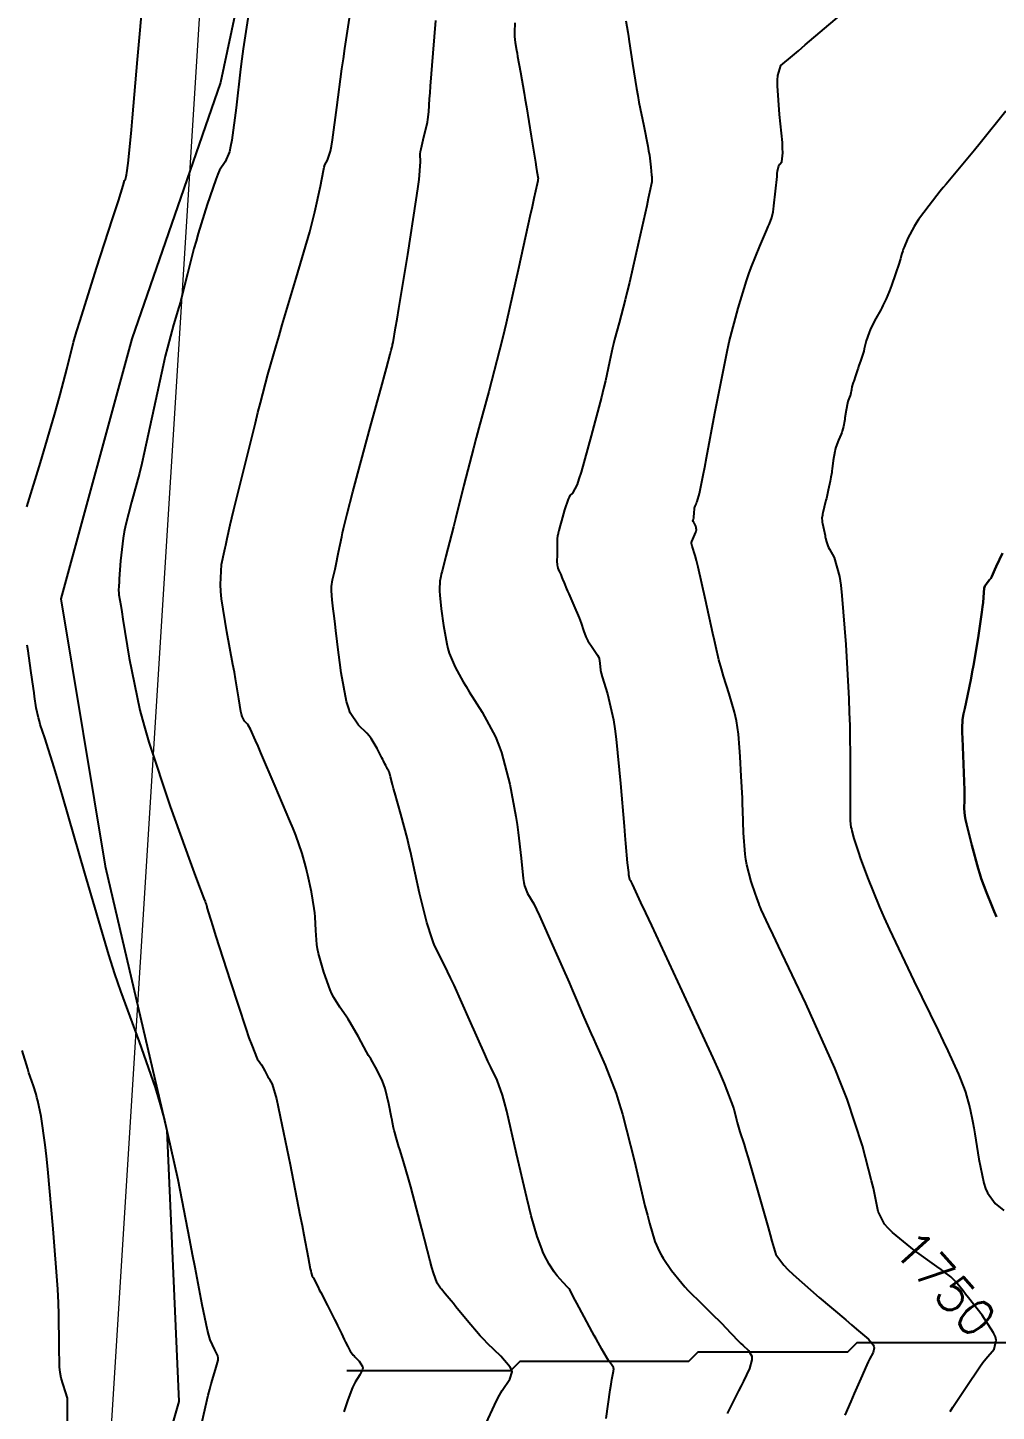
# Model space of a CAD drawing. Header units: metres. Extents: x 68 to 838477, y 94 to 1191015.
# Drawn here: x 837721.4 to 837824.9, y 1189446 to 1189594 of the extents above; entities that cross this region are included whole.
import ezdxf

# ---------------------------------------------------------------- set-up
doc = ezdxf.new("R2010")
doc.units = ezdxf.units.M
doc.header["$LTSCALE"] = 0.3
doc.layers.add('COTAS 10', color=1, linetype='Continuous')
doc.layers.add('LINEA_DE_CEROS', color=61, linetype='Continuous')
doc.layers.add('DRENAJE', color=5, linetype='Continuous', lineweight=25)
doc.layers.add('Linea_Tendencia', color=51, linetype='Continuous', lineweight=20)
doc.styles.get("Standard").update_dxf_attribs({"font": 'simplex.shx'})

msp = doc.modelspace()

# ---------------------------------------------------------------- linework, layer by layer
at = {"layer": 'COTAS 10'}
for points, elevation in [([(837721.32, 1189542.75), (837722.77, 1189547.47), (837724.29, 1189552.56), (837724.61, 1189553.71), (837724.9, 1189554.73), (837725.58, 1189557.47), (837726.32, 1189560.33), (837726.64, 1189561.43), (837727.01, 1189562.67), (837728.78, 1189568.25), (837730.49, 1189573.53), (837730.83, 1189574.58), (837731.1, 1189575.46), (837731.61, 1189577.1), (837731.71, 1189577.49), (837731.74, 1189577.57), (837731.76, 1189577.64), (837731.85, 1189577.77), (837731.94, 1189578.06), (837731.97, 1189578.23), (837732, 1189578.43), (837732.14, 1189579.47), (837732.39, 1189581.94), (837732.49, 1189583.05), (837732.61, 1189584.34), (837733.16, 1189590.55), (837733.8, 1189597.7)], 1690), ([(837745.01, 1189595.42), (837744.45, 1189591.7), (837744.31, 1189590.62), (837744.16, 1189589.53), (837743.69, 1189585.41), (837743.23, 1189581.94), (837743.1, 1189581.25), (837742.98, 1189580.68), (837742.51, 1189579.61), (837741.92, 1189578.74), (837741.72, 1189578.29), (837741.51, 1189577.75), (837740.58, 1189575.07), (837739.64, 1189571.95), (837739.4, 1189571.13), (837739.18, 1189570.34), (837738.49, 1189567.65), (837737.9, 1189565.27), (837737.74, 1189564.66), (837737.58, 1189564.09), (837737.01, 1189562.2), (837736.34, 1189559.78), (837736.12, 1189558.86), (837735.89, 1189557.84), (837734.9, 1189553.24), (837733.87, 1189548.49), (837733.61, 1189547.36), (837733.36, 1189546.32), (837732.52, 1189543.24), (837731.86, 1189540.74), (837731.72, 1189540.05), (837731.6, 1189539.37), (837731.33, 1189536.96), (837731.2, 1189535.03), (837731.18, 1189534.65), (837731.16, 1189534.33), (837731.13, 1189533.76), (837731.14, 1189533.62), (837731.14, 1189533.57), (837731.15, 1189533.53), (837731.17, 1189533.34), (837731.35, 1189532.18), (837731.46, 1189531.52), (837731.58, 1189530.71), (837732.24, 1189526.54), (837733.41, 1189521), (837733.86, 1189519.31), (837734.36, 1189517.56), (837736.64, 1189510.7), (837738.79, 1189504.76), (837739.22, 1189503.59), (837739.57, 1189502.63), (837740.23, 1189500.87), (837740.38, 1189500.52), (837740.43, 1189500.39), (837740.48, 1189500.25), (837740.5, 1189500.19), (837740.51, 1189500.15), (837740.53, 1189500.07), (837740.54, 1189499.99), (837740.54, 1189499.97), (837740.55, 1189499.95), (837740.55, 1189499.89), (837740.94, 1189498.63), (837741.18, 1189497.86), (837741.48, 1189496.91), (837743.08, 1189491.96), (837744.73, 1189486.95), (837745.06, 1189485.97), (837745.35, 1189485.16), (837745.94, 1189483.72), (837746.22, 1189483.33), (837746.3, 1189483.2), (837746.39, 1189483.06), (837746.74, 1189482.44), (837747.09, 1189481.8), (837747.18, 1189481.64), (837747.27, 1189481.49), (837747.55, 1189481.01), (837747.99, 1189479.43), (837748.19, 1189478.59), (837748.41, 1189477.56), (837749.46, 1189472.41), (837750.51, 1189467.04), (837750.73, 1189465.9), (837750.92, 1189464.89), (837751.38, 1189462.47), (837751.61, 1189461.27), (837751.66, 1189461.03), (837751.7, 1189460.84), (837751.82, 1189460.49), (837751.91, 1189460.34), (837751.95, 1189460.29), (837751.98, 1189460.22), (837752.14, 1189459.91), (837752.44, 1189459.29), (837752.57, 1189459.03), (837752.73, 1189458.73), (837753.45, 1189457.32), (837754.19, 1189455.85), (837754.36, 1189455.51), (837754.52, 1189455.2), (837754.94, 1189454.33), (837755.24, 1189453.71), (837755.31, 1189453.56), (837755.38, 1189453.41), (837755.61, 1189452.96), (837755.79, 1189452.61), (837755.84, 1189452.53), (837755.88, 1189452.46), (837756.01, 1189452.27), (837756.2, 1189452.04), (837756.29, 1189451.95), (837756.38, 1189451.85), (837756.84, 1189451.39), (837757.19, 1189450.83), (837757.21, 1189450.67), (837757.2, 1189450.51), (837756.9, 1189449.91), (837756.4, 1189449.13), (837756.26, 1189448.86), (837756.12, 1189448.56), (837755.63, 1189447.26), (837755.2, 1189445.97)], 1700), ([(837770.18, 1189444.3), (837771.52, 1189447.14), (837771.83, 1189447.74), (837772.11, 1189448.26), (837772.93, 1189449.45), (837773.18, 1189450.23), (837773.1, 1189450.49), (837772.97, 1189450.76), (837771.96, 1189451.92), (837770.56, 1189453.28), (837770.17, 1189453.69), (837769.78, 1189454.11), (837768.39, 1189455.74), (837767.18, 1189457.21), (837766.91, 1189457.54), (837766.67, 1189457.83), (837766.04, 1189458.58), (837765.63, 1189459.07), (837765.53, 1189459.19), (837765.44, 1189459.31), (837765.17, 1189459.71), (837764.78, 1189460.83), (837764.61, 1189461.4), (837764.42, 1189462.09), (837763.52, 1189465.55), (837762.58, 1189469.21), (837762.36, 1189470.03), (837762.16, 1189470.77), (837761.58, 1189472.75), (837761.18, 1189474.01), (837761.09, 1189474.3), (837761.01, 1189474.56), (837760.79, 1189475.31), (837760.65, 1189475.82), (837760.62, 1189475.94), (837760.59, 1189476.04), (837760.52, 1189476.35), (837760.41, 1189476.9), (837760.36, 1189477.15), (837760.3, 1189477.45), (837760.01, 1189478.91), (837759.61, 1189480.53), (837759.48, 1189480.93), (837759.34, 1189481.31), (837758.76, 1189482.51), (837758.07, 1189483.7), (837757.85, 1189484.07), (837757.63, 1189484.47), (837756.76, 1189486.06), (837755.89, 1189487.6), (837755.67, 1189487.96), (837755.46, 1189488.29), (837754.76, 1189489.23), (837754.12, 1189490.27), (837753.93, 1189490.65), (837753.75, 1189491.08), (837753.06, 1189492.97), (837752.5, 1189494.98), (837752.4, 1189495.48), (837752.31, 1189495.95), (837752.19, 1189497.45), (837752.13, 1189498.9), (837752.09, 1189499.33), (837752.03, 1189499.79), (837751.73, 1189501.56), (837751.34, 1189503.34), (837751.23, 1189503.79), (837751.13, 1189504.23), (837750.74, 1189505.68), (837750.06, 1189507.61), (837749.77, 1189508.34), (837749.44, 1189509.17), (837747.87, 1189512.88), (837746.34, 1189516.43), (837746.03, 1189517.14), (837745.76, 1189517.74), (837745.21, 1189518.96), (837744.97, 1189519.38), (837744.9, 1189519.48), (837744.83, 1189519.57), (837744.57, 1189519.83), (837744.32, 1189520.33), (837744.25, 1189520.57), (837744.18, 1189520.85), (837743.96, 1189522.22), (837743.63, 1189524.33), (837743.5, 1189525.07), (837743.35, 1189525.88), (837742.68, 1189529.38), (837742.12, 1189532.88), (837742.04, 1189533.69), (837742, 1189534.44), (837742.13, 1189536.56), (837742.44, 1189538.02), (837742.51, 1189538.34), (837742.57, 1189538.62), (837742.72, 1189539.36), (837743.06, 1189540.82), (837743.24, 1189541.56), (837743.45, 1189542.45), (837744.54, 1189546.88), (837745.74, 1189551.7), (837746.02, 1189552.83), (837746.29, 1189553.87), (837747.09, 1189556.88), (837747.96, 1189559.95), (837748.27, 1189561.02), (837748.62, 1189562.19), (837750.12, 1189567.2), (837751.55, 1189572.14), (837751.85, 1189573.26), (837752.11, 1189574.27), (837752.7, 1189577.03), (837753.01, 1189578.71), (837753.09, 1189579.04), (837753.17, 1189579.31), (837753.44, 1189579.81), (837753.76, 1189580.75), (837753.87, 1189581.3), (837753.98, 1189581.97), (837754.46, 1189585.42), (837755, 1189589.55), (837755.15, 1189590.65), (837755.31, 1189591.73), (837755.87, 1189595.44)], 1710), ([(837783.22, 1189445.24), (837783.66, 1189448.31), (837783.75, 1189448.91), (837783.83, 1189449.41), (837784.01, 1189450.33), (837784.04, 1189450.57), (837784.03, 1189450.65), (837784, 1189450.72), (837783.8, 1189451.02), (837783.48, 1189451.47), (837783.37, 1189451.64), (837783.26, 1189451.82), (837782.77, 1189452.66), (837782.16, 1189453.78), (837781.96, 1189454.14), (837781.75, 1189454.53), (837780.87, 1189456.13), (837780.08, 1189457.59), (837779.92, 1189457.89), (837779.79, 1189458.14), (837779.54, 1189458.68), (837779.35, 1189459), (837779.26, 1189459.12), (837779.15, 1189459.25), (837778.62, 1189459.81), (837778, 1189460.5), (837777.84, 1189460.7), (837777.68, 1189460.92), (837777.14, 1189461.76), (837776.62, 1189462.76), (837776.48, 1189463.07), (837776.34, 1189463.4), (837775.85, 1189464.71), (837775.22, 1189466.92), (837774.99, 1189467.82), (837774.74, 1189468.84), (837773.66, 1189473.56), (837772.6, 1189478.13), (837772.36, 1189479.06), (837772.15, 1189479.84), (837771.6, 1189481.44), (837770.9, 1189482.82), (837770.6, 1189483.47), (837770.26, 1189484.22), (837768.63, 1189487.88), (837766.97, 1189491.58), (837766.61, 1189492.37), (837766.29, 1189493.05), (837765.48, 1189494.64), (837764.93, 1189495.75), (837764.78, 1189496.13), (837764.63, 1189496.54), (837764.08, 1189498.28), (837763.55, 1189500.27), (837763.41, 1189500.84), (837763.28, 1189501.42), (837762.82, 1189503.57), (837762.32, 1189505.88), (837762.16, 1189506.55), (837761.99, 1189507.25), (837761.28, 1189509.89), (837760.64, 1189512.17), (837760.51, 1189512.63), (837760.41, 1189513.03), (837760.19, 1189513.86), (837760.11, 1189514.18), (837760.09, 1189514.26), (837760.06, 1189514.33), (837759.96, 1189514.53), (837759.86, 1189514.69), (837759.84, 1189514.73), (837759.82, 1189514.78), (837759.74, 1189514.92), (837759.68, 1189515.06), (837759.67, 1189515.09), (837759.59, 1189515.24), (837759.43, 1189515.56), (837759.35, 1189515.72), (837759.25, 1189515.91), (837758.76, 1189516.88), (837758.1, 1189517.98), (837757.89, 1189518.25), (837757.66, 1189518.52), (837756.76, 1189519.38), (837755.89, 1189520.72), (837755.68, 1189521.28), (837755.49, 1189521.93), (837754.92, 1189524.97), (837754.53, 1189528), (837754.45, 1189528.64), (837754.38, 1189529.2), (837754.22, 1189530.51), (837754.13, 1189531.32), (837754.1, 1189531.57), (837754.07, 1189531.82), (837753.94, 1189532.8), (837753.87, 1189533.76), (837753.87, 1189534), (837753.88, 1189534.23), (837753.99, 1189534.94), (837754.19, 1189535.77), (837754.26, 1189536.07), (837754.33, 1189536.41), (837754.63, 1189537.87), (837754.97, 1189539.52), (837755.07, 1189539.96), (837755.17, 1189540.41), (837755.54, 1189541.98), (837756.16, 1189544.34), (837756.41, 1189545.28), (837756.69, 1189546.34), (837758.02, 1189551.21), (837759.29, 1189555.86), (837759.54, 1189556.79), (837759.75, 1189557.57), (837760.15, 1189559.06), (837760.26, 1189559.47), (837760.28, 1189559.56), (837760.3, 1189559.64), (837760.35, 1189559.84), (837760.39, 1189559.99), (837760.4, 1189560.03), (837760.41, 1189560.09), (837760.46, 1189560.3), (837760.73, 1189561.89), (837760.89, 1189562.8), (837761.07, 1189563.93), (837762.02, 1189569.7), (837762.94, 1189575.56), (837763.11, 1189576.74), (837763.24, 1189577.72), (837763.38, 1189579.63), (837763.37, 1189580.44), (837763.4, 1189580.71), (837763.45, 1189581.01), (837763.74, 1189582.28), (837764.06, 1189583.55), (837764.12, 1189583.86), (837764.17, 1189584.14), (837764.27, 1189584.98), (837764.36, 1189586.37), (837764.41, 1189587), (837764.46, 1189587.73), (837764.75, 1189591.25), (837765.04, 1189594.72)], 1720), ([(837773.48, 1189594.49), (837773.43, 1189593.48), (837773.42, 1189593.25), (837773.43, 1189593.02), (837773.49, 1189592.37), (837773.65, 1189591.55), (837773.71, 1189591.23), (837773.77, 1189590.87), (837774.07, 1189589.21), (837774.45, 1189586.98), (837774.57, 1189586.26), (837774.7, 1189585.5), (837775.22, 1189582.35), (837775.67, 1189579.57), (837775.76, 1189579.04), (837775.83, 1189578.6), (837775.95, 1189577.85), (837775.94, 1189577.71), (837775.93, 1189577.65), (837775.92, 1189577.58), (837775.85, 1189577.27), (837775.5, 1189575.69), (837775.31, 1189574.82), (837775.08, 1189573.77), (837773.9, 1189568.41), (837772.53, 1189562.36), (837772.18, 1189560.87), (837771.83, 1189559.47), (837770.68, 1189555.08), (837769.61, 1189551.19), (837769.33, 1189550.11), (837769.04, 1189549.02), (837768.02, 1189545.04), (837767.12, 1189541.44), (837766.9, 1189540.58), (837766.7, 1189539.79), (837766.09, 1189537.46), (837765.69, 1189535.87), (837765.61, 1189535.55), (837765.55, 1189535.29), (837765.45, 1189534.77), (837765.45, 1189534.58), (837765.45, 1189534.52), (837765.45, 1189534.46), (837765.43, 1189534.21), (837765.42, 1189533.9), (837765.42, 1189533.81), (837765.42, 1189533.71), (837765.44, 1189533.3), (837765.52, 1189532.54), (837765.56, 1189532.21), (837765.6, 1189531.83), (837765.83, 1189530.04), (837766.19, 1189528.07), (837766.32, 1189527.58), (837766.46, 1189527.1), (837767.08, 1189525.59), (837767.96, 1189524.01), (837768.26, 1189523.51), (837768.59, 1189522.97), (837769.99, 1189520.77), (837771.4, 1189518.14), (837771.73, 1189517.32), (837772.04, 1189516.47), (837772.94, 1189513.07), (837773.58, 1189509.64), (837773.71, 1189508.76), (837773.84, 1189507.92), (837774.14, 1189505.15), (837774.36, 1189503.01), (837774.44, 1189502.57), (837774.52, 1189502.2), (837774.84, 1189501.39), (837775.49, 1189500.27), (837775.77, 1189499.69), (837776.09, 1189499), (837777.65, 1189495.55), (837779.26, 1189491.87), (837779.63, 1189491.02), (837779.96, 1189490.26), (837780.86, 1189488.15), (837781.62, 1189486.39), (837781.86, 1189485.84), (837782.11, 1189485.28), (837783.14, 1189483.05), (837784.3, 1189480.02), (837784.63, 1189478.95), (837784.97, 1189477.79), (837786.25, 1189472.77), (837787.38, 1189468), (837787.63, 1189467.01), (837787.85, 1189466.15), (837788.43, 1189464.19), (837788.93, 1189463.07), (837789.12, 1189462.74), (837789.32, 1189462.4), (837790.2, 1189461.09), (837791.31, 1189459.71), (837791.65, 1189459.32), (837792.01, 1189458.93), (837793.45, 1189457.5), (837794.86, 1189456.14), (837795.21, 1189455.79), (837795.54, 1189455.46), (837796.57, 1189454.38), (837797.41, 1189453.49), (837797.62, 1189453.28), (837797.82, 1189453.08), (837798.44, 1189452.51), (837798.78, 1189451.93), (837798.81, 1189451.73), (837798.81, 1189451.52), (837798.54, 1189450.61), (837797.89, 1189449.25), (837797.65, 1189448.76), (837797.37, 1189448.21), (837796.16, 1189445.8)], 1730), ([(837785.34, 1189594.71), (837785.54, 1189593.49), (837785.61, 1189593.02), (837785.69, 1189592.49), (837786.05, 1189590.13), (837786.47, 1189587.45), (837786.6, 1189586.72), (837786.73, 1189586), (837787.24, 1189583.48), (837787.68, 1189581.3), (837787.77, 1189580.8), (837787.85, 1189580.34), (837788.02, 1189579.05), (837788.09, 1189578.2), (837788.1, 1189578.02), (837788.11, 1189577.86), (837788.1, 1189577.47), (837787.86, 1189576.33), (837787.72, 1189575.7), (837787.56, 1189574.93), (837786.69, 1189570.99), (837785.72, 1189566.73), (837785.49, 1189565.75), (837785.27, 1189564.86), (837784.62, 1189562.4), (837784.13, 1189560.62), (837784.02, 1189560.16), (837783.91, 1189559.72), (837783.6, 1189558.24), (837783.15, 1189556.19), (837782.95, 1189555.38), (837782.72, 1189554.47), (837781.64, 1189550.32), (837780.55, 1189546.44), (837780.32, 1189545.71), (837780.12, 1189545.11), (837779.65, 1189544.19), (837779.35, 1189543.93), (837779.26, 1189543.76), (837779.17, 1189543.55), (837778.79, 1189542.43), (837778.46, 1189541.24), (837778.39, 1189540.98), (837778.33, 1189540.75), (837778.19, 1189540.21), (837778.11, 1189539.92), (837778.09, 1189539.85), (837778.08, 1189539.78), (837778.03, 1189539.59), (837777.99, 1189539.35), (837777.99, 1189539.25), (837777.99, 1189539.14), (837777.99, 1189538.65), (837778, 1189538.11), (837778, 1189537.98), (837777.99, 1189537.85), (837777.98, 1189537.44), (837777.97, 1189537.08), (837777.97, 1189536.98), (837777.97, 1189536.89), (837777.99, 1189536.57), (837778.04, 1189536.3), (837778.06, 1189536.24), (837778.07, 1189536.18), (837778.14, 1189536), (837778.22, 1189535.83), (837778.24, 1189535.78), (837778.27, 1189535.72), (837778.37, 1189535.49), (837778.49, 1189535.19), (837778.57, 1189535), (837778.73, 1189534.59), (837779, 1189533.95), (837779.11, 1189533.7), (837779.23, 1189533.42), (837779.79, 1189532.17), (837780.34, 1189530.88), (837780.46, 1189530.57), (837780.56, 1189530.3), (837780.81, 1189529.5), (837781.06, 1189528.82), (837781.16, 1189528.62), (837781.27, 1189528.41), (837781.82, 1189527.61), (837782.32, 1189526.86), (837782.41, 1189526.68), (837782.48, 1189526.51), (837782.55, 1189526.02), (837782.64, 1189525.28), (837782.71, 1189524.95), (837782.81, 1189524.57), (837783.36, 1189522.75), (837784, 1189519.97), (837784.16, 1189518.98), (837784.31, 1189517.89), (837784.78, 1189513.15), (837785.14, 1189508.58), (837785.21, 1189507.6), (837785.29, 1189506.74), (837785.48, 1189504.66), (837785.6, 1189503.62), (837785.63, 1189503.41), (837785.66, 1189503.24), (837785.74, 1189502.92), (837785.82, 1189502.79), (837785.85, 1189502.74), (837785.88, 1189502.67), (837786.01, 1189502.39), (837786.91, 1189500.44), (837787.43, 1189499.32), (837788.06, 1189497.96), (837791.33, 1189490.98), (837794.63, 1189483.81), (837795.29, 1189482.33), (837795.83, 1189481.07), (837796.86, 1189478.35), (837797.15, 1189477.19), (837797.22, 1189476.91), (837797.29, 1189476.66), (837797.53, 1189475.91), (837797.97, 1189474.54), (837798.16, 1189473.9), (837798.39, 1189473.13), (837799.46, 1189469.41), (837800.54, 1189465.67), (837800.76, 1189464.89), (837800.95, 1189464.23), (837801.37, 1189462.78), (837802.2, 1189461.64), (837802.65, 1189461.18), (837803.2, 1189460.65), (837805.98, 1189458.21), (837808.85, 1189455.79), (837809.46, 1189455.27), (837809.99, 1189454.82), (837811.25, 1189453.74), (837811.77, 1189453.13), (837811.84, 1189452.97), (837811.88, 1189452.82), (837811.77, 1189452.3), (837811.37, 1189451.59), (837811.23, 1189451.31), (837811.08, 1189450.99), (837810.45, 1189449.54), (837809.75, 1189447.92), (837809.57, 1189447.49), (837809.38, 1189447.06), (837808.74, 1189445.6)], 1740), ([(837819.98, 1189445.99), (837820.29, 1189446.45), (837821.69, 1189448.61), (837823.16, 1189450.77), (837823.5, 1189451.24), (837823.81, 1189451.65), (837824.69, 1189452.67), (837824.92, 1189453.62), (837824.82, 1189453.99), (837824.64, 1189454.4), (837823.41, 1189456.29), (837821.96, 1189458.15), (837821.64, 1189458.54), (837821.37, 1189458.89), (837820.73, 1189459.69), (837820.39, 1189460.09), (837820.32, 1189460.17), (837820.25, 1189460.24), (837820.07, 1189460.41), (837819.39, 1189460.9), (837819.02, 1189461.17), (837818.55, 1189461.51), (837816.18, 1189463.22), (837813.82, 1189465.14), (837813.35, 1189465.6), (837812.97, 1189466.04), (837812.29, 1189467.38), (837812.22, 1189467.75), (837811.95, 1189469.16), (837811.79, 1189469.87), (837811.59, 1189470.68), (837810.62, 1189474.42), (837808.98, 1189479.41), (837808.36, 1189481.01), (837807.66, 1189482.71), (837804.56, 1189489.63), (837801.66, 1189495.76), (837801.09, 1189496.96), (837800.63, 1189497.94), (837799.81, 1189499.68), (837799.68, 1189499.97), (837799.65, 1189500.05), (837799.62, 1189500.12), (837799.54, 1189500.34), (837799.37, 1189500.82), (837799.29, 1189501.05), (837799.19, 1189501.32), (837798.72, 1189502.67), (837798.25, 1189504.45), (837798.15, 1189505.01), (837798.07, 1189505.58), (837797.91, 1189507.87), (837797.84, 1189510.28), (837797.81, 1189510.94), (837797.79, 1189511.6), (837797.67, 1189513.93), (837797.54, 1189516.02), (837797.51, 1189516.53), (837797.48, 1189517), (837797.38, 1189518.44), (837797.16, 1189519.84), (837797.06, 1189520.3), (837796.95, 1189520.78), (837796.37, 1189522.75), (837795.78, 1189524.61), (837795.65, 1189525.03), (837795.54, 1189525.41), (837795.26, 1189526.39), (837794.94, 1189527.8), (837794.8, 1189528.44), (837794.63, 1189529.19), (837793.84, 1189532.79), (837793.06, 1189536.29), (837792.89, 1189536.98), (837792.75, 1189537.54), (837792.43, 1189538.54), (837792.35, 1189538.81), (837792.36, 1189538.91), (837792.39, 1189539.02), (837792.61, 1189539.51), (837792.83, 1189540.03), (837792.85, 1189540.16), (837792.87, 1189540.28), (837792.8, 1189540.67), (837792.66, 1189540.96), (837792.63, 1189541.01), (837792.6, 1189541.07), (837792.53, 1189541.18), (837792.5, 1189541.24), (837792.5, 1189541.25), (837792.5, 1189541.27), (837792.53, 1189541.31), (837792.58, 1189541.46), (837792.59, 1189541.53), (837792.6, 1189541.62), (837792.63, 1189542.08), (837792.66, 1189542.53), (837792.68, 1189542.61), (837792.69, 1189542.68), (837792.75, 1189542.81), (837792.85, 1189543.02), (837792.9, 1189543.15), (837792.95, 1189543.32), (837793.19, 1189544.16), (837793.61, 1189546.11), (837793.78, 1189546.97), (837793.97, 1189547.97), (837794.85, 1189552.74), (837795.86, 1189557.93), (837796.13, 1189559.18), (837796.39, 1189560.36), (837797.33, 1189563.98), (837798.24, 1189566.9), (837798.49, 1189567.63), (837798.74, 1189568.33), (837799.65, 1189570.61), (837800.4, 1189572.34), (837800.55, 1189572.7), (837800.68, 1189573), (837800.94, 1189573.66), (837801.07, 1189574.28), (837801.11, 1189574.57), (837801.15, 1189574.9), (837801.32, 1189576.5), (837801.49, 1189578.06), (837801.52, 1189578.37), (837801.55, 1189578.63), (837801.63, 1189579.1), (837801.72, 1189579.25), (837801.76, 1189579.31), (837801.8, 1189579.37), (837802, 1189579.63), (837802.1, 1189580.58), (837802.09, 1189581.08), (837802.06, 1189581.68), (837801.77, 1189584.7), (837801.54, 1189587.74), (837801.54, 1189588.35), (837801.56, 1189588.87), (837801.88, 1189589.91), (837803.15, 1189590.97), (837803.77, 1189591.5), (837804.51, 1189592.12), (837808.18, 1189595.22)], 1750), ([(837825.93, 1189585.03), (837823.21, 1189581.63), (837822.6, 1189580.88), (837822.06, 1189580.22), (837820.64, 1189578.5), (837819.57, 1189577.24), (837819.26, 1189576.86), (837818.94, 1189576.48), (837817.73, 1189574.97), (837816.61, 1189573.46), (837816.36, 1189573.08), (837816.13, 1189572.7), (837815.47, 1189571.47), (837815.06, 1189570.5), (837814.98, 1189570.3), (837814.92, 1189570.12), (837814.8, 1189569.71), (837814.69, 1189569.25), (837814.63, 1189569.04), (837814.55, 1189568.8), (837814.16, 1189567.64), (837813.72, 1189566.39), (837813.61, 1189566.1), (837813.51, 1189565.82), (837813.17, 1189564.99), (837812.81, 1189564.25), (837812.7, 1189564.02), (837812.57, 1189563.78), (837812.05, 1189562.87), (837811.54, 1189561.91), (837811.43, 1189561.65), (837811.32, 1189561.39), (837811.03, 1189560.48), (837810.81, 1189559.61), (837810.75, 1189559.39), (837810.68, 1189559.17), (837810.45, 1189558.43), (837810.21, 1189557.74), (837810.15, 1189557.55), (837810.09, 1189557.37), (837809.86, 1189556.73), (837809.68, 1189556.18), (837809.63, 1189556.04), (837809.6, 1189555.92), (837809.5, 1189555.56), (837809.44, 1189555.29), (837809.43, 1189555.22), (837809.41, 1189555.15), (837809.39, 1189554.94), (837809.35, 1189554.74), (837809.33, 1189554.69), (837809.31, 1189554.64), (837809.22, 1189554.45), (837809.1, 1189554.12), (837809.07, 1189553.98), (837809.03, 1189553.82), (837808.89, 1189553.06), (837808.75, 1189552.25), (837808.72, 1189552.06), (837808.69, 1189551.88), (837808.59, 1189551.33), (837808.46, 1189550.83), (837808.41, 1189550.67), (837808.35, 1189550.51), (837808.07, 1189549.87), (837807.78, 1189549.11), (837807.71, 1189548.88), (837807.65, 1189548.64), (837807.49, 1189547.69), (837807.38, 1189546.79), (837807.36, 1189546.59), (837807.33, 1189546.41), (837807.25, 1189545.9), (837807.16, 1189545.46), (837807.13, 1189545.31), (837807.1, 1189545.16), (837806.96, 1189544.52), (837806.81, 1189543.82), (837806.76, 1189543.63), (837806.71, 1189543.43), (837806.54, 1189542.71), (837806.39, 1189542.09), (837806.36, 1189541.95), (837806.34, 1189541.83), (837806.29, 1189541.53), (837806.31, 1189541.22), (837806.33, 1189541.1), (837806.35, 1189540.96), (837806.48, 1189540.32), (837806.62, 1189539.67), (837806.65, 1189539.52), (837806.68, 1189539.38), (837806.76, 1189539), (837806.91, 1189538.57), (837807, 1189538.4), (837807.1, 1189538.2), (837807.59, 1189537.32), (837808.15, 1189535.27), (837808.29, 1189534.34), (837808.42, 1189533.25), (837808.85, 1189528), (837809.16, 1189522.2), (837809.21, 1189520.75), (837809.26, 1189519.37), (837809.31, 1189514.99), (837809.29, 1189511.71), (837809.29, 1189511.02), (837809.29, 1189510.44), (837809.31, 1189509.17), (837809.39, 1189508.49), (837809.43, 1189508.29), (837809.47, 1189508.08), (837809.69, 1189507.27), (837810.08, 1189506.11), (837810.23, 1189505.68), (837810.39, 1189505.21), (837811.14, 1189503.09), (837812.43, 1189499.93), (837812.94, 1189498.79), (837813.51, 1189497.54), (837816.12, 1189492.06), (837818.7, 1189486.75), (837819.25, 1189485.59), (837819.73, 1189484.58), (837820.87, 1189482.06), (837821.48, 1189480.53), (837821.62, 1189480.13), (837821.74, 1189479.75), (837822.1, 1189478.47), (837822.42, 1189476.9), (837822.52, 1189476.33), (837822.62, 1189475.71), (837823.05, 1189473), (837823.6, 1189470.4), (837823.78, 1189469.84), (837823.98, 1189469.37), (837824.8, 1189468.24), (837825.71, 1189467.5)], 1760), ([(837825.59, 1189537.78), (837824.9, 1189536.34), (837824.76, 1189536.05), (837824.65, 1189535.8), (837824.43, 1189535.3), (837824.32, 1189535.07), (837824.27, 1189535), (837824.21, 1189534.92), (837823.94, 1189534.61), (837823.69, 1189534.25), (837823.65, 1189534.14), (837823.61, 1189534.02), (837823.58, 1189533.56), (837823.51, 1189532.52), (837823.45, 1189532.03), (837823.37, 1189531.47), (837822.97, 1189528.73), (837822.48, 1189525.78), (837822.36, 1189525.08), (837822.24, 1189524.43), (837821.85, 1189522.51), (837821.55, 1189521.16), (837821.48, 1189520.87), (837821.43, 1189520.61), (837821.31, 1189520), (837821.28, 1189519.04), (837821.29, 1189518.56), (837821.31, 1189518), (837821.41, 1189515.21), (837821.52, 1189512.43), (837821.53, 1189511.87), (837821.53, 1189511.41), (837821.49, 1189510.49), (837821.56, 1189509.7), (837821.64, 1189509.3), (837821.73, 1189508.84), (837822.3, 1189506.54), (837822.98, 1189504.08), (837823.15, 1189503.51), (837823.32, 1189502.99), (837823.87, 1189501.5), (837824.49, 1189500), (837824.7, 1189499.47), (837824.93, 1189498.89)], 1770), ([(837824.93, 1189498.89), (837824.7, 1189499.47), (837824.49, 1189500), (837823.87, 1189501.5), (837823.32, 1189502.99), (837823.15, 1189503.51), (837822.98, 1189504.08), (837822.3, 1189506.54), (837821.73, 1189508.84), (837821.64, 1189509.3), (837821.56, 1189509.7), (837821.49, 1189510.49), (837821.53, 1189511.41), (837821.53, 1189511.87), (837821.52, 1189512.43), (837821.41, 1189515.21), (837821.31, 1189518), (837821.29, 1189518.56), (837821.28, 1189519.04), (837821.31, 1189520), (837821.43, 1189520.61), (837821.48, 1189520.87), (837821.55, 1189521.16), (837821.85, 1189522.51), (837822.24, 1189524.43), (837822.36, 1189525.08), (837822.48, 1189525.78), (837822.97, 1189528.73), (837823.37, 1189531.47), (837823.45, 1189532.03), (837823.51, 1189532.52), (837823.58, 1189533.56), (837823.61, 1189534.02), (837823.65, 1189534.14), (837823.69, 1189534.25), (837823.94, 1189534.61), (837824.21, 1189534.92), (837824.27, 1189535), (837824.32, 1189535.07), (837824.43, 1189535.3), (837824.65, 1189535.8), (837824.76, 1189536.05), (837824.9, 1189536.34), (837825.59, 1189537.78)], 1770), ([(837740.06, 1189444.94), (837740.7, 1189447.75), (837740.86, 1189448.39), (837741.01, 1189448.96), (837741.5, 1189450.49), (837741.76, 1189451.49), (837741.76, 1189451.73), (837741.74, 1189451.95), (837741.42, 1189452.6), (837740.91, 1189453.67), (837740.76, 1189454.15), (837740.61, 1189454.71), (837740.05, 1189457.41), (837739.3, 1189461.41), (837739.04, 1189462.8), (837738.75, 1189464.31), (837737.48, 1189470.76), (837735.98, 1189477.43), (837735.54, 1189479.07), (837735.08, 1189480.63), (837733.36, 1189485.53), (837731.36, 1189490.93), (837730.74, 1189492.8), (837730.09, 1189494.83), (837727.51, 1189503.55), (837725.16, 1189511.72), (837724.67, 1189513.42), (837724.24, 1189514.86), (837723.24, 1189518.02), (837722.76, 1189519.46), (837722.66, 1189519.82), (837722.56, 1189520.16), (837722.33, 1189521.25), (837722.15, 1189522.45), (837722.09, 1189522.86), (837722.02, 1189523.31), (837721.75, 1189525.22), (837721.46, 1189527.34), (837721.37, 1189527.93)], 1690), ([(837725.68, 1189442.48), (837725.65, 1189447.44), (837725, 1189449.57), (837724.89, 1189450.18), (837724.81, 1189450.79), (837724.76, 1189453.05), (837724.75, 1189456.36), (837724.69, 1189457.64), (837724.62, 1189459.07), (837724.14, 1189465.53), (837723.56, 1189471.93), (837723.42, 1189473.31), (837723.28, 1189474.53), (837722.85, 1189477.54), (837722.49, 1189479.22), (837722.4, 1189479.59), (837722.31, 1189479.93), (837722.02, 1189480.83), (837721.67, 1189481.81), (837721.55, 1189482.2), (837721.42, 1189482.63), (837720.83, 1189484.61)], 1680)]:
    msp.add_lwpolyline(points, dxfattribs=dict(at, elevation=elevation))
at = {"layer": 'DRENAJE'}
msp.add_polyline3d([(837851, 1189453.34, 0), (837810.01, 1189453.34, 0), (837809.01, 1189452.34, 0), (837793.02, 1189452.34, 0), (837792.02, 1189451.34, 0), (837774.02, 1189451.34, 0), (837773.02, 1189450.34, 0), (837755.53, 1189450.34, 0)], dxfattribs=at)
at = {"layer": 'LINEA_DE_CEROS'}
msp.add_lwpolyline([(837760.7, 1189771.69), (837779.94, 1189749.99), (837771.51, 1189722.24), (837758.69, 1189696.23), (837769.03, 1189669.13), (837764.36, 1189640.44), (837748.05, 1189616.45), (837742, 1189588.09), (837732.54, 1189560.68), (837724.96, 1189532.91), (837729.69, 1189504.3), (837736.29, 1189476.06), (837737.58, 1189447.09), (837729.61, 1189419.21), (837725.28, 1189390.53), (837726.15, 1189361.77), (837723.73, 1189332.87)], dxfattribs=at)
at = {"layer": 'Linea_Tendencia', "elevation": 1705.28}
msp.add_lwpolyline([(838041.85, 1190952.65), (838036.74, 1190647.96, 0.047448), (838038.43, 1190626.33), (838092.2, 1190318.42), (838105.06, 1190244.77, -0.677898), (837923.79, 1190133.09), (837840.86, 1190194.75, 0.749125), (837665.3, 1190062.22), (837745.55, 1189850.11, -0.106451), (837752.74, 1189802.4), (837723.49, 1189335.31)], format="xyb", dxfattribs=at)

# ---------------------------------------------------------------- texts
at = {"layer": 'COTAS 10', "insert": (837813.68, 1189463.28, 1750), "char_height": 3.8, "attachment_point": 7, "rotation": 311.9448}
msp.add_mtext('1750', dxfattribs=at)

doc.saveas('drawing.dxf')
